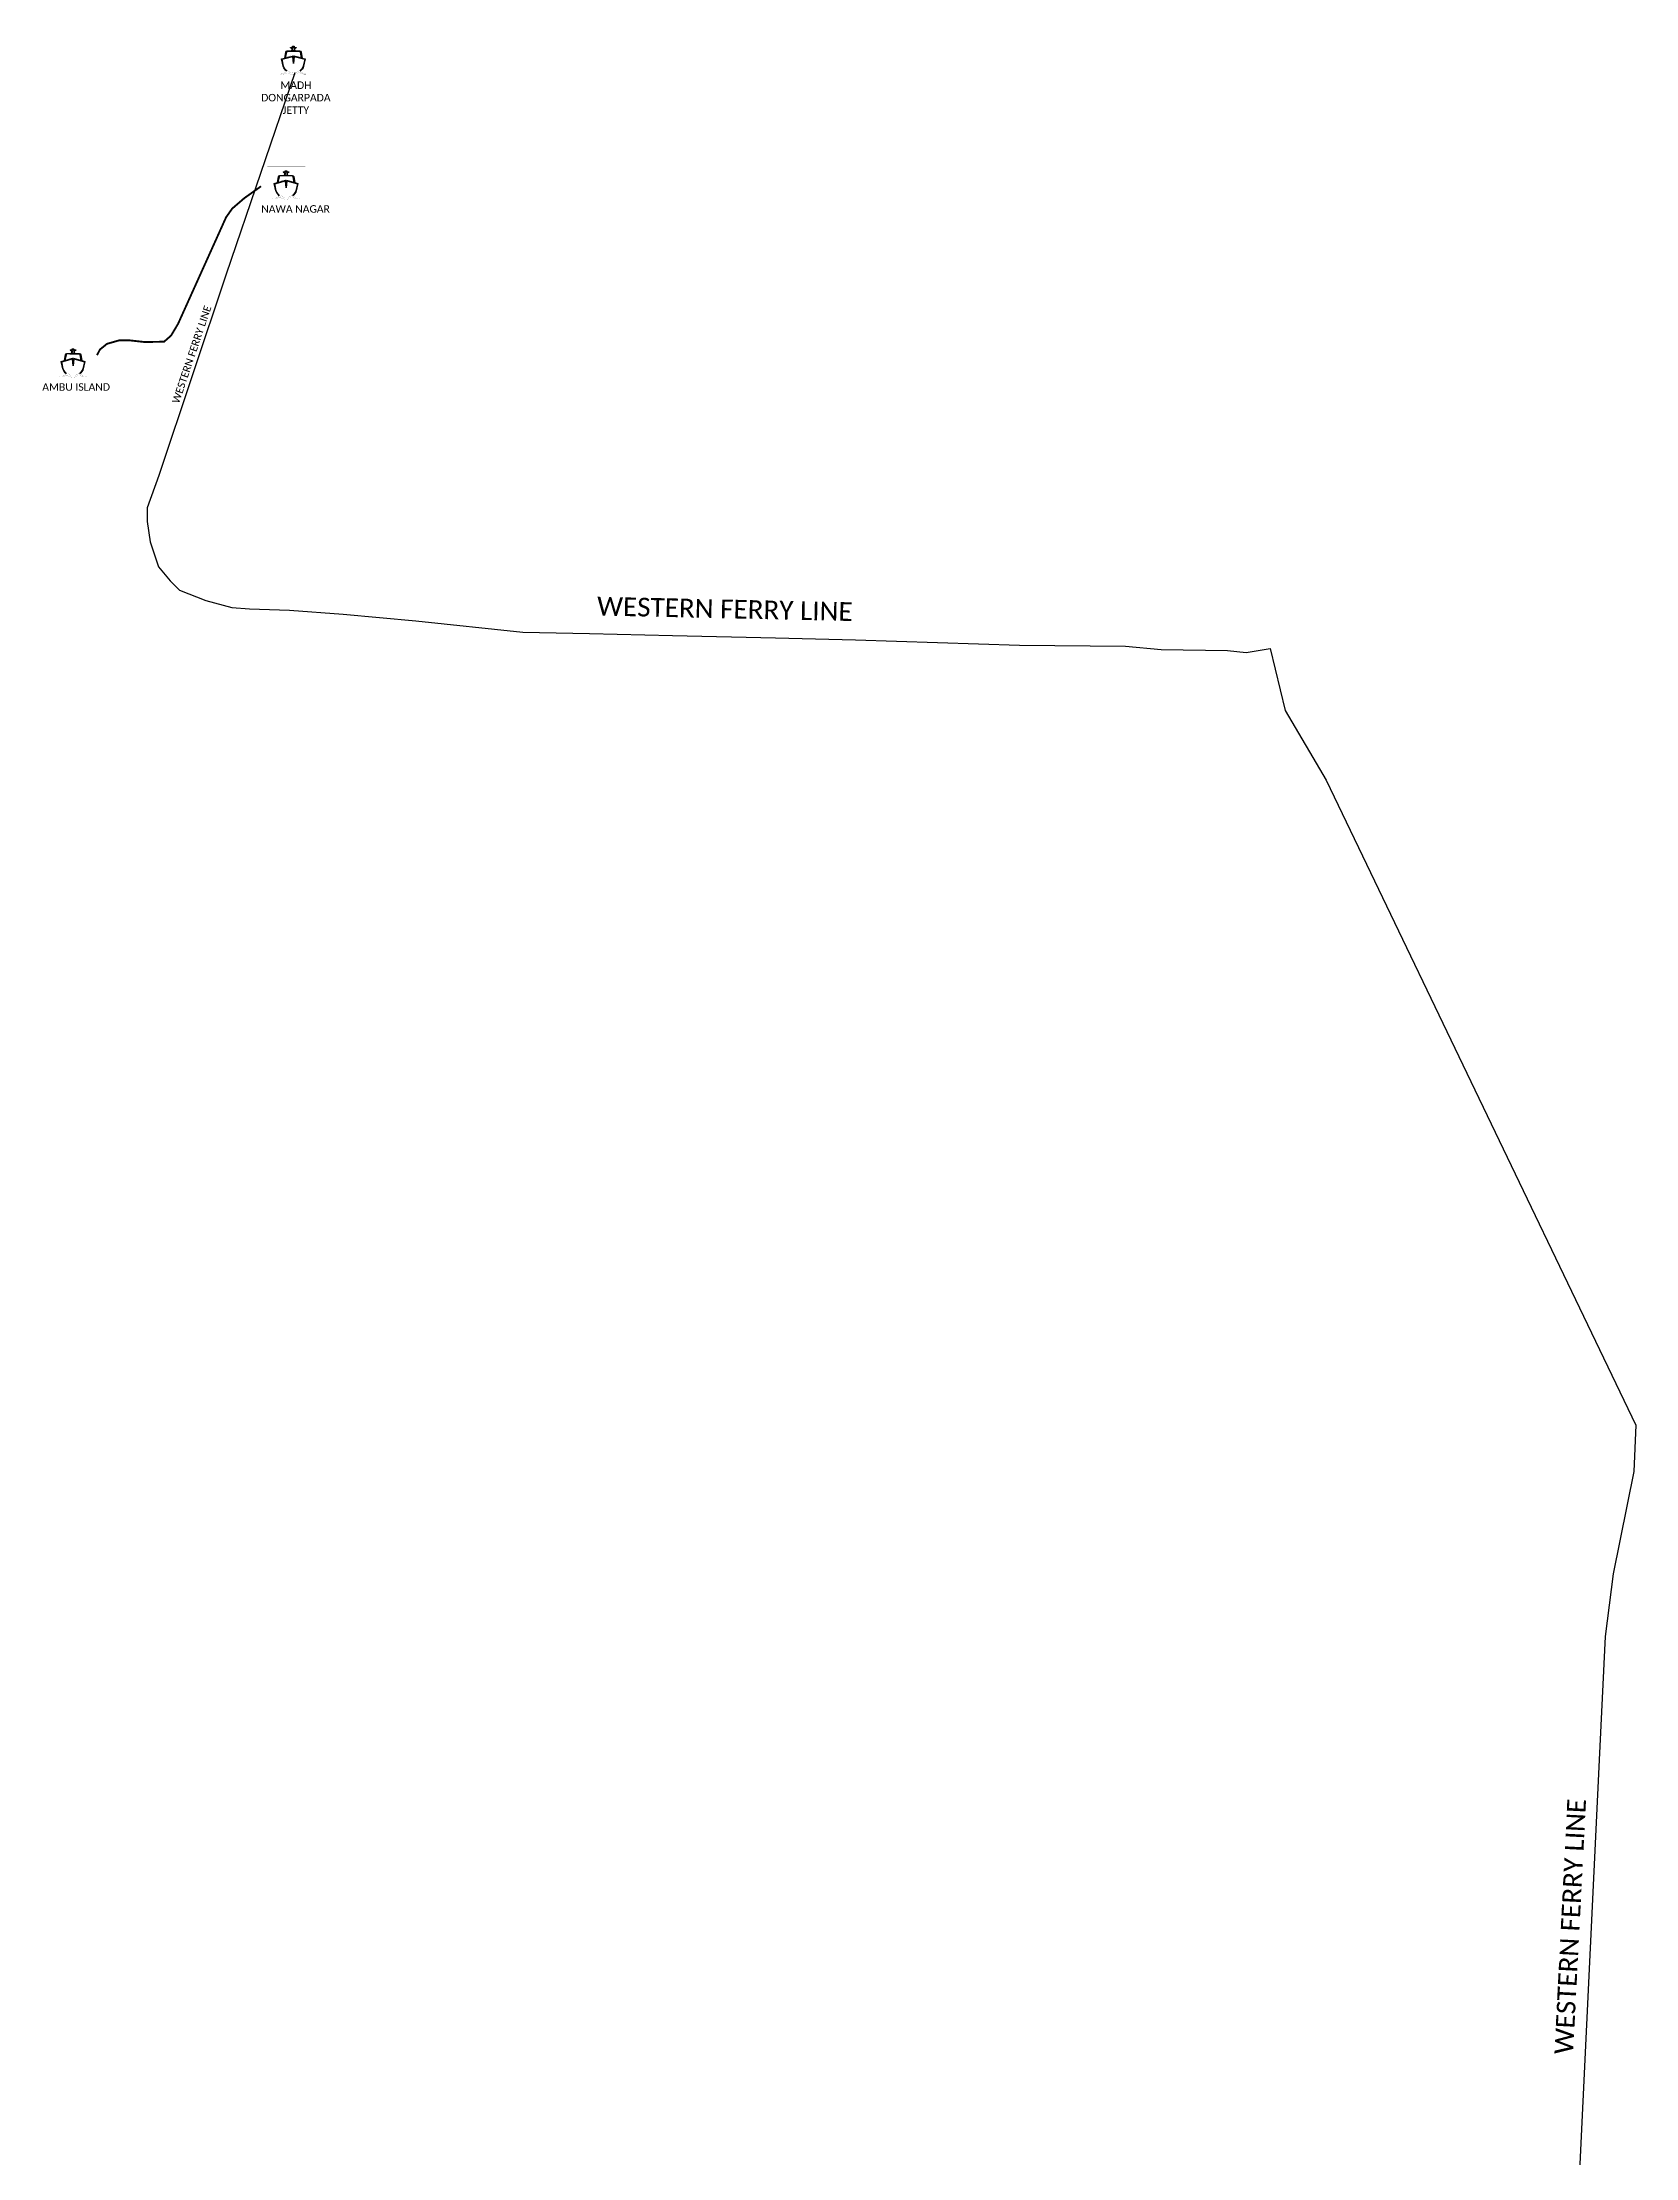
# Model space of a CAD drawing. Header units: metres. Extents: x 266696 to 273055, y 2093914 to 2118024.
# Drawn here: x 266696 to 270961, y 2112363 to 2118024 of the extents above; entities that cross this region are included whole.
import ezdxf

# ---------------------------------------------------------------- set-up
doc = ezdxf.new("R2010")
doc.units = ezdxf.units.M
doc.linetypes.add('DASHED2', pattern=[0.375, 0.25, -0.125])
doc.linetypes.add('HIDDEN', pattern=[0.375, 0.25, -0.125])
for name, color, linetype in [('FERRY', 14, 'Continuous'), ('FERRY ROUTE', 5, 'Continuous'), ('FERRY ROUTE TEXT', 7, 'Continuous'), ('JETTY TEXT', 7, 'Continuous')]:
    doc.layers.add(name, color=color, linetype=linetype)
doc.styles.get("Standard").update_dxf_attribs({"font": 'calibri.ttf'})
doc.linetypes.add('FENCELINE2', pattern='A,6.35,-2.54,[132,ltypeshp.shx,S=2.54,R=0,X=-2.54,Y=0],-2.54,25.4', length=36.83)

# ---------------------------------------------------------------- blocks, each defined once
blk = doc.blocks.new('TUYJYHJ')
h = blk.add_hatch(color=256)
h.dxf.hatch_style = 1
h.paths.add_polyline_path([(-17427, 33760, 0.3927863), (-17566, 33889), (-18045, 33889), (-18075, 34080), (-17901, 34205), (-17918, 34237), (-18098, 34237), (-18112, 34354), (-18272, 34355), (-18285, 34236), (-18465, 34234), (-18482, 34202), (-18306, 34078), (-18333, 33889), (-18821, 33889, 0.3808527), (-18952, 33762), (-19066, 33168), (-19383, 33085), (-19217, 32340, 0.1416171), (-18869, 31851, 0.0136089), (-18837, 31886, -0.1415696), (-19171, 32353), (-19326, 33051), (-18254, 33330), (-18191, 32633), (-18127, 33330), (-17055, 33051), (-17210, 32353, -0.1421711), (-17546, 31885, 0.0134174), (-17514, 31849, 0.1421217), (-17165, 32340), (-16999, 33085), (-17315, 33168)])
h.paths.add_polyline_path([(-17377, 33184), (-18191, 33396), (-19003, 33184), (-18894, 33755, -0.3875835), (-18819, 33831), (-17566, 33831, -0.4030462), (-17485, 33753)], flags=16)
h.paths.add_polyline_path([(-17522, 33276), (-18153, 33444, 0.1099752), (-18246, 33444), (-18863, 33280, -0.3953326), (-18920, 33345), (-18859, 33724, -0.2949015), (-18804, 33783), (-17594, 33782, -0.3365152), (-17524, 33736), (-17447, 33341, -0.3840616)], flags=0)
h.paths.add_polyline_path([(-18093, 33889), (-18286, 33889), (-18255, 34100), (-18379, 34188), (-18243, 34190), (-18230, 34308), (-18154, 34307), (-18140, 34190), (-18003, 34190), (-18126, 34101)], flags=16)
at = {"const_width": 10}
blk.add_lwpolyline([(-20070, 34743), (-16263, 34743), (-16263, 31059), (-20070, 31059)], close=True, dxfattribs=at)
at = {"flags": 128}
for points in [[(-18869, 31851, -0.1416171), (-19217, 32340), (-19383, 33085), (-19066, 33168), (-18952, 33762, -0.3808527), (-18821, 33889), (-18333, 33889), (-18306, 34078), (-18482, 34202), (-18465, 34234), (-18285, 34236), (-18272, 34355), (-18112, 34354), (-18112, 34354), (-18098, 34237), (-17918, 34237), (-17901, 34205), (-18075, 34080), (-18045, 33889), (-17565, 33889), (-17565, 33889, -0.3919775), (-17427, 33760), (-17315, 33168), (-16999, 33085), (-17165, 32340, -0.1421217), (-17514, 31849)], [(-18837, 31886, -0.1415696), (-19171, 32353), (-19326, 33051), (-18254, 33330)], [(-17377, 33184), (-17485, 33753, 0.4019781), (-17565, 33831), (-18819, 33831, 0.3875835), (-18894, 33755), (-19003, 33184)], [(-18127, 33330), (-17055, 33051), (-17210, 32353, -0.1421711), (-17546, 31885)]]:
    blk.add_lwpolyline(points, format="xyb", dxfattribs=at)
for points in [[(-18286, 33889), (-18255, 34100), (-18379, 34188), (-18243, 34190), (-18230, 34308), (-18154, 34307), (-18140, 34190), (-18003, 34190), (-18126, 34101), (-18093, 33889)], [(-19003, 33184), (-18191, 33396), (-17377, 33184)], [(-18093, 33889), (-18286, 33889)], [(-18127, 33330), (-18191, 32633), (-18254, 33330)]]:
    blk.add_lwpolyline(points, dxfattribs=at)
at = {"const_width": 10}
blk.add_lwpolyline([(-19531, 31574, 0.2463985), (-18801, 31932, 0.4206168), (-17584, 31932, 0.244555), (-16847, 31572, -0.2283367), (-17585, 31739, -0.420789), (-18798, 31742, -0.2663096)], format="xyb", close=True, dxfattribs=at)
at = {"const_width": 10, "flags": 128}
blk.add_lwpolyline([(-17594, 33782, -0.3365152), (-17524, 33736), (-17447, 33341, -0.3840616), (-17522, 33276), (-18153, 33444, 0.1099752), (-18246, 33444), (-18863, 33280, -0.3953326), (-18920, 33345), (-18859, 33724, -0.2949015), (-18804, 33783)], format="xyb", close=True, dxfattribs=at)

msp = doc.modelspace()

# ---------------------------------------------------------------- linework, layer by layer
at = {"layer": 'FERRY ROUTE', "linetype": 'FENCELINE2', "ltscale": 10}
msp.add_lwpolyline([(267372, 2117942.3), (267187.8, 2117403.8), (267008, 2116864.3), (266976.2, 2116777.8), (266976.3, 2116741.7), (266984.8, 2116686.9), (267006.5, 2116619.9), (267037.9, 2116583.2), (267063.2, 2116557.8), (267133.1, 2116530.5), (267203.1, 2116511.7), (267250.6, 2116507.5), (267357, 2116504.5), (267501, 2116493.9), (267696, 2116476.2), (267982.1, 2116445.6), (268160.9, 2116442.3), (268383.1, 2116436.9), (268658.1, 2116430.1), (268872.5, 2116424.8), (269311.4, 2116410.6), (269595.4, 2116407.9), (269691.1, 2116399.4), (269868.2, 2116396), (269918.6, 2116391), (269982.6, 2116402.1), (270022.8, 2116236), (270132.5, 2116049.2), (270961.3, 2114322.8), (270955.9, 2114199.3), (270901, 2113925.1), (270879.2, 2113758), (270863.5, 2113427.5), (270795.6, 2112010)], dxfattribs=at)
at = {"layer": 'FERRY ROUTE', "linetype": 'DASHED2', "ltscale": 100, "const_width": 5}
msp.add_lwpolyline([(266842, 2117186.7), (266850.1, 2117201.9), (266868.8, 2117217.1), (266901.5, 2117226.4), (266929.6, 2117226.4), (266970.4, 2117221.8), (267021.8, 2117222.9), (267040.5, 2117239.3), (267059.2, 2117270.8), (267187.7, 2117555.8), (267204.1, 2117579.1), (267236.8, 2117607.2), (267281.2, 2117638.7)], dxfattribs=at)

# ---------------------------------------------------------------- block references
at = {"layer": 'FERRY', "xscale": 0.0266638455042826, "yscale": 0.0266638455042826, "zscale": 0.0266638455042826}
for p in [(267852.9, 2117097.5), (267833.3, 2116764.3), (267263.1, 2116287.9)]:
    msp.add_blockref('TUYJYHJ', p, dxfattribs=at)

# ---------------------------------------------------------------- texts
at = {"layer": 'FERRY ROUTE TEXT', "linetype": 'HIDDEN', "ltscale": 3, "attachment_point": 1}
for insert, char_height, rotation in [((267042.5, 2117062.2), 20, 71.3993), ((268181.4, 2116540.2), 50, 358.7465), ((270743.6, 2112641.1), 50, 87.0763)]:
    msp.add_mtext_dynamic_manual_height_columns('WESTERN FERRY LINE', width=1410.943, gutter_width=1, heights=[0], dxfattribs=dict(at, insert=insert, char_height=char_height, rotation=rotation))
at = {"layer": 'JETTY TEXT', "insert": (267266.2, 2117919.3), "char_height": 20, "width": 216.618, "attachment_point": 1}
msp.add_mtext('\\pxqc;MADH DONGARPADA JETTY', dxfattribs=at)
at = {"layer": 'JETTY TEXT', "char_height": 20, "attachment_point": 1}
for s, insert in [('\\pxqc;{\\fCalibri|b0|i0|c0|p34;NAWA NAGAR}', (267223.5, 2117588.1)), ('\\pxqc;{\\fCalibri|b0|i0|c0|p34;AMBU ISLAND}', (266636, 2117111.6))]:
    msp.add_mtext_dynamic_manual_height_columns(s, width=300.434, gutter_width=1, heights=[54], dxfattribs=dict(at, insert=insert))

doc.saveas('drawing.dxf')
